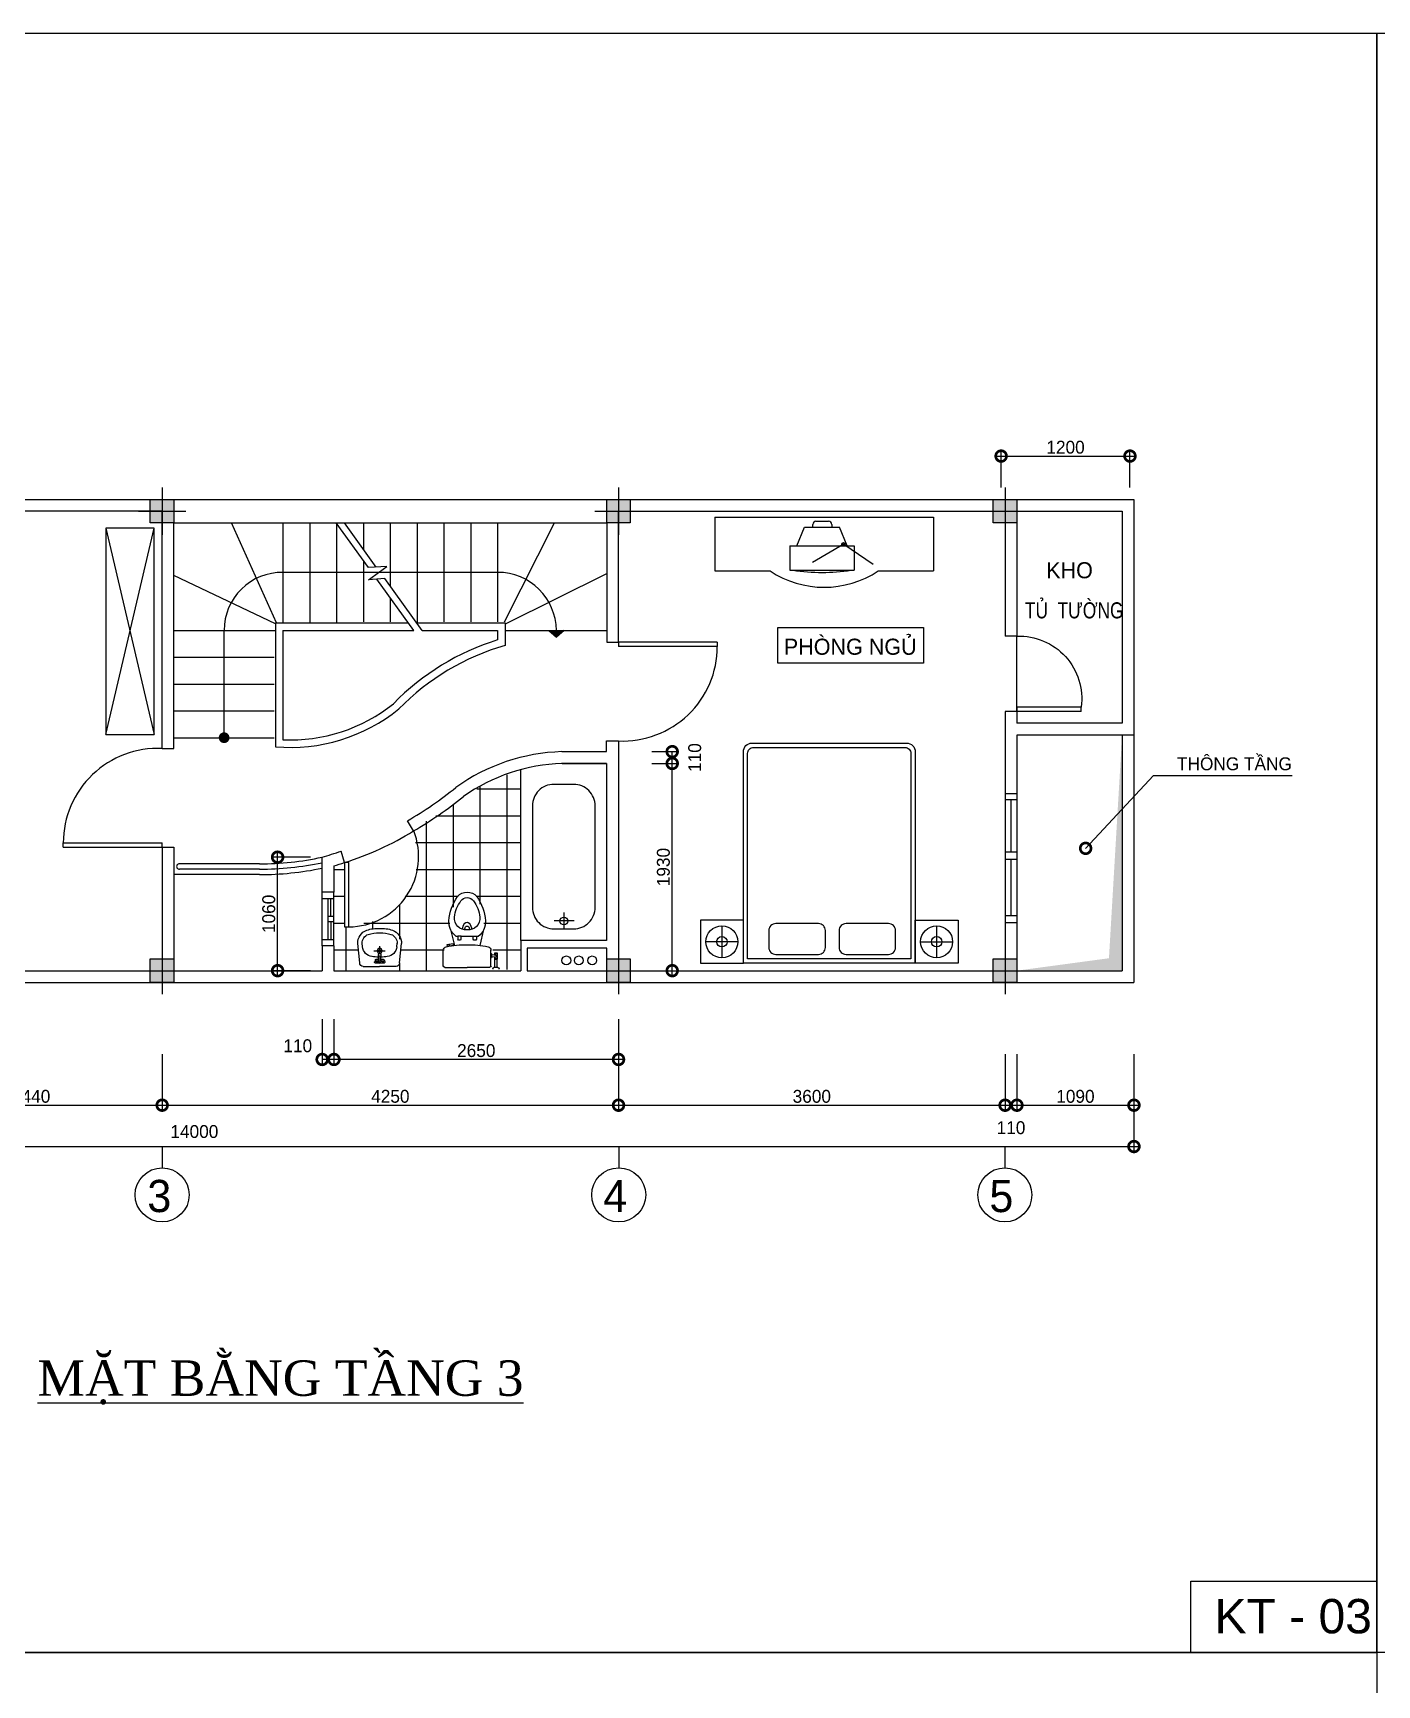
# Model space of a CAD drawing. Extents: x -13783 to 50918, y -8879 to 21290.
# Drawn here: x 16836 to 29351, y 5904 to 21290 of the extents above; entities that cross this region are included whole.
import ezdxf

# ---------------------------------------------------------------- set-up
doc = ezdxf.new("R2010")
doc.units = 0
doc.header["$LTSCALE"] = 600
doc.header["$MEASUREMENT"] = 0
doc.layers.get('0').update_dxf_attribs({"linetype": 'CONTINUOUS'})
doc.layers.get('Defpoints').update_dxf_attribs({"linetype": 'CONTINUOUS'})
for name, color, linetype in [('1', 1, 'CONTINUOUS'), ('3', 33, 'CONTINUOUS'), ('4', 4, 'CONTINUOUS'), ('9', 54, 'CONTINUOUS'), ('CAT', 7, 'CONTINUOUS'), ('COT', 2, 'CONTINUOUS'), ('D', 4, 'CONTINUOUS'), ('S', 53, 'CONTINUOUS')]:
    doc.layers.add(name, color=color, linetype=linetype)
doc.styles.add('GHICHU', font='VHARIAL.ttf', dxfattribs={"height": 420})
doc.styles.get("Standard").update_dxf_attribs({"font": 'VHARIAL.ttf'})
doc.styles.add('TT', font='VHAVAN.ttf')
doc.dimstyles.get("Standard").update_dxf_attribs({"dimtxt": 120, "dimasz": 200, "dimexe": 60, "dimexo": 110, "dimgap": 20, "dimtad": 1, "dimdec": 0, "dimzin": 0, "dimdsep": 46, "dimtxsty": 'TT', "dimblk1": 'DOTSMALL', "dimblk2": 'DOTSMALL', "dimsah": 1, "dimcen": 100, "dimdle": 60, "dimclrd": 251, "dimclre": 251, "dimclrt": 4, "dimadec": 0, "dimazin": 0, "dimtfac": 1, "dimtdec": 1, "dimtofl": 0, "dimtmove": 2, "dimatfit": 3, "dimldrblk": 'DOTSMALL', "dimfxl": 0, "dimtolj": 1, "dimtzin": 0, "dimarcsym": 0})

# ---------------------------------------------------------------- blocks, each defined once
blk = doc.blocks.new('_DOTSMALL')
at = {"color": 0, "linetype": 'ByBlock', "const_width": 0.5}
blk.add_lwpolyline([(-0.0625, 0, 1), (0.0625, 0, 1)], format="xyb", close=True, dxfattribs=at)
blk = doc.blocks.new('*D31')
at = {"color": 251, "linetype": 'ByBlock'}
for p, q in [((22288, -3305), (22288, -3841)), ((25888, -3305), (25888, -3841)), ((22228, -3781), (25948, -3781))]:
    blk.add_line(p, q, dxfattribs=at)
at = {"layer": 'Defpoints', "color": 0, "linetype": 'ByBlock'}
for p in [(22288, -3195), (25888, -3195), (25888, -3781)]:
    blk.add_point(p, dxfattribs=at)
at = {"color": 251, "linetype": 'ByBlock', "xscale": 200, "yscale": 200, "zscale": 200, "rotation": 180}
blk.add_blockref('_DOTSMALL', (22288, -3781), dxfattribs=at)
at = {"color": 251, "linetype": 'ByBlock', "xscale": 200, "yscale": 200, "zscale": 200}
blk.add_blockref('_DOTSMALL', (25888, -3781), dxfattribs=at)
at = {"color": 4, "linetype": 'ByBlock', "insert": (24088, -3699), "char_height": 120, "attachment_point": 5, "style": 'TT'}
blk.add_mtext('\\A1;3600', dxfattribs=at)
blk = doc.blocks.new('*D30')
at = {"color": 251, "linetype": 'ByBlock'}
for p, q in [((13088, 11780), (13088, 10859)), ((27088, 11780), (27088, 10859)), ((13028, 10919), (27148, 10919))]:
    blk.add_line(p, q, dxfattribs=at)
at = {"layer": 'Defpoints', "color": 0, "linetype": 'ByBlock'}
for p in [(13088, 11890), (27088, 11890), (27088, 10919)]:
    blk.add_point(p, dxfattribs=at)
at = {"color": 251, "linetype": 'ByBlock', "xscale": 200, "yscale": 200, "zscale": 200, "rotation": 180}
blk.add_blockref('_DOTSMALL', (13088, 10919), dxfattribs=at)
at = {"color": 251, "linetype": 'ByBlock', "xscale": 200, "yscale": 200, "zscale": 200}
blk.add_blockref('_DOTSMALL', (27088, 10919), dxfattribs=at)
at = {"color": 4, "linetype": 'ByBlock', "insert": (18338, 11058), "char_height": 120, "attachment_point": 5, "style": 'TT'}
blk.add_mtext('\\A1;14000', dxfattribs=at)
blk = doc.blocks.new('D92')
at = {"layer": 'D', "color": 4}
for p, q in [((0, 920), (0, 0)), ((0, 920), (40, 920)), ((40, 920), (40, 0)), ((0, 0), (40, 0))]:
    blk.add_line(p, q, dxfattribs=at)
at = {"layer": 'D', "color": 1}
blk.add_arc((40, 39), 881, 357.4539, 90, dxfattribs=at)
blk = doc.blocks.new('*D32')
at = {"color": 251, "linetype": 'ByBlock'}
for p, q in [((15598, 11780), (15598, 11244)), ((18038, 11780), (18038, 11244)), ((15538, 11304), (18098, 11304))]:
    blk.add_line(p, q, dxfattribs=at)
at = {"layer": 'Defpoints', "color": 0, "linetype": 'ByBlock'}
for p in [(15598, 11890), (18038, 11890), (18038, 11304)]:
    blk.add_point(p, dxfattribs=at)
at = {"color": 251, "linetype": 'ByBlock', "xscale": 200, "yscale": 200, "zscale": 200, "rotation": 180}
blk.add_blockref('_DOTSMALL', (15598, 11304), dxfattribs=at)
at = {"color": 251, "linetype": 'ByBlock', "xscale": 200, "yscale": 200, "zscale": 200}
blk.add_blockref('_DOTSMALL', (18038, 11304), dxfattribs=at)
at = {"color": 4, "linetype": 'ByBlock', "insert": (16818, 11386), "char_height": 120, "attachment_point": 5, "style": 'TT'}
blk.add_mtext('\\A1;2440', dxfattribs=at)
blk = doc.blocks.new('*D34')
at = {"color": 251, "linetype": 'ByBlock'}
for p, q in [((18038, 11780), (18038, 11244)), ((22288, 11780), (22288, 11244)), ((17978, 11304), (22348, 11304))]:
    blk.add_line(p, q, dxfattribs=at)
at = {"layer": 'Defpoints', "color": 0, "linetype": 'ByBlock'}
for p in [(18038, 11890), (22288, 11890), (22288, 11304)]:
    blk.add_point(p, dxfattribs=at)
at = {"color": 251, "linetype": 'ByBlock', "xscale": 200, "yscale": 200, "zscale": 200, "rotation": 180}
blk.add_blockref('_DOTSMALL', (18038, 11304), dxfattribs=at)
at = {"color": 251, "linetype": 'ByBlock', "xscale": 200, "yscale": 200, "zscale": 200}
blk.add_blockref('_DOTSMALL', (22288, 11304), dxfattribs=at)
at = {"color": 4, "linetype": 'ByBlock', "insert": (20163, 11386), "char_height": 120, "attachment_point": 5, "style": 'TT'}
blk.add_mtext('\\A1;4250', dxfattribs=at)
blk = doc.blocks.new('COT')
at = {"layer": '1'}
h = blk.add_hatch(color=256, dxfattribs=at)
h.paths.add_polyline_path([(0, 0), (110, 0), (110, 110), (0, 110)])
h.paths.add_polyline_path([(0, 0), (0, 110), (-110, 110), (-110, 0)])
h.paths.add_polyline_path([(0, 0), (-110, 0), (-110, -110), (0, -110)])
h.paths.add_polyline_path([(0, 0), (0, -110), (110, -110), (110, 0)])
for p, q in [((0, -220), (0, 220)), ((-220, 0), (220, 0))]:
    blk.add_line(p, q, dxfattribs=at)
blk.add_lwpolyline([(-110, -110), (110, -110), (110, 110), (-110, 110)], close=True, dxfattribs=at)
blk = doc.blocks.new('LAVABO1')
at = {"layer": '1', "color": 4}
for p, q in [((-124, 169), (40, 185)), ((13, 145), (44, 148)), ((-154, 139), (-154, 0)), ((-154, -139), (-154, 0)), ((-124, -169), (40, -185)), ((13, -145), (44, -148))]:
    blk.add_line(p, q, dxfattribs=at)
at = {"layer": '1', "color": 9}
for p, q in [((-99, 38), (-116, 43)), ((-105, 6), (-69, 6)), ((-101, 10), (-52, 13)), ((-94, 32), (-94, 11)), ((18, 0), (-44, 0)), ((-22, -48), (-22, 46)), ((-99, -37), (-116, -42)), ((-105, -6), (-69, -6)), ((-101, -11), (-52, -11)), ((-94, -11), (-94, -31))]:
    blk.add_line(p, q, dxfattribs=at)
for centre, radius in [((-112, 28), 5.92), ((-21, 0), 20.5), ((-21, 0), 9.23), ((-112, -26), 5.92)]:
    blk.add_circle(centre, radius, dxfattribs=at)
at = {"layer": '1', "color": 4}
for centre, radius, start, end in [((-124, 139), 29.9, 90, 180), ((22, 52), 93.5, 95.6718, 172.0553), ((45, 70), 115, 19.6018, 92.554), ((45, 70), 77.6, 19.6018, 92.554), ((393, 0), 468, 172.0553, 178.57), ((-149, 11), 280, 358.0465, 17.937), ((-149, 11), 318, 358.0465, 17.937), ((-149, -11), 318, 342.063, 1.9535), ((-124, -139), 29.9, 180, 270), ((393, 0), 468, 181.3773, 187.9447), ((22, -52), 93.5, 187.9447, 264.3282), ((45, -70), 115, 267.446, 340.3982), ((45, -70), 77.6, 267.446, 340.3982), ((-149, -11), 280, 342.063, 1.9535)]:
    blk.add_arc(centre, radius, start, end, dxfattribs=at)
at = {"layer": '1', "color": 9}
for centre, radius, start, end in [((92, 1), 220, 170.4498, 189.5502), ((-118, 36), 7.48, 73.8628, 170.4498), ((-110, 0), 13.8, 27.3515, 334.5788), ((-105, 0), 6.16, 96.5252, 263.4748), ((-100, 32), 5.99, 0, 73.8628), ((-70, 0), 6.16, 276.5252, 83.4748), ((-57, 1), 12.8, 289.7044, 70.2956), ((-118, -35), 7.48, 189.5502, 286.1372), ((-100, -31), 5.99, 286.1372, 0)]:
    blk.add_arc(centre, radius, start, end, dxfattribs=at)
blk = doc.blocks.new('S500')
at = {"layer": '3'}
for p, q in [((0, 500), (0, 0)), ((110, 500), (110, 0)), ((55, 275), (110, 275)), ((55, 225), (110, 225))]:
    blk.add_line(p, q, dxfattribs=at)
at = {"layer": '3', "linetype": 'Continuous'}
for p, q in [((0, 440), (110, 440)), ((55, 440), (55, 60)), ((0, 60), (110, 60))]:
    blk.add_line(p, q, dxfattribs=at)
at = {"layer": '3', "color": 8, "linetype": 'Continuous'}
for p, q in [((82.5, 275), (82.5, 440)), ((82.5, 225), (82.5, 60))]:
    blk.add_line(p, q, dxfattribs=at)
blk = doc.blocks.new('XIBET1')
at = {"layer": '1', "color": 4}
for p, q in [((-214, 334), (-214, 190)), ((-199, 349), (8, 349)), ((216, 349), (8, 349)), ((230, 334), (230, 190)), ((-146, -4), (-109, 144)), ((162, -4), (125, 144))]:
    blk.add_line(p, q, dxfattribs=at)
at = {"layer": '1', "color": 8}
for p, q in [((247, 362), (247, 364)), ((295, 351), (258, 351)), ((267, 351), (267, 271)), ((287, 351), (287, 271)), ((306, 364), (306, 362)), ((-175, 151), (-174, 154)), ((238, 255), (238, 227)), ((273, 253), (238, 252)), ((273, 234), (238, 233)), ((264, 271), (290, 271)), ((264, 253), (264, 271)), ((264, 267), (290, 267)), ((264, 218), (264, 234)), ((290, 222), (264, 222)), ((290, 218), (264, 218)), ((290, 271), (290, 218)), ((-181, 139), (-179, 151)), ((-121, 130), (-181, 139)), ((-179, 151), (-120, 143)), ((-161, 149), (-160, 151)), ((-158, 136), (-156, 148)), ((-120, 143), (-121, 131)), ((-120, 143), (-121, 130)), ((-78, 60), (-96, 60)), ((-78, 58), (-78, 87)), ((-49, 58), (-78, 58)), ((-49, 87), (-49, 58)), ((65, 60), (-49, 60)), ((65, 87), (65, 58)), ((65, 58), (95, 58)), ((95, 58), (95, 87)), ((112, 60), (95, 60))]:
    blk.add_line(p, q, dxfattribs=at)
at = {"layer": '1'}
for p, q in [((230, 261), (232, 261)), ((232, 221), (230, 221))]:
    blk.add_line(p, q, dxfattribs=at)
at = {"layer": '1', "color": 4}
for centre, radius, start, end in [((-199, 334), 14.6, 90, 180), ((216, 334), 14.6, 0, 90), ((-178, 191), 35.8, 181.8798, 255.4377), ((-8, 996), 858, 257.9368, 271.0702), ((24, 996), 858, 268.9298, 282.0632), ((195, 191), 35.8, 284.5623, 358.1202), ((17, -79), 179, 128.8829, 182.1511), ((0, -111), 111, 85.7999, 184.6028), ((0, -79), 179, 357.8489, 51.1171), ((302, -48), 466, 184.6374, 214.4478), ((211, -78), 324, 187.4042, 216.4205), ((16, -111), 111, 355.3972, 94.2001), ((-194, -78), 324, 323.5795, 352.5958), ((-286, -48), 466, 325.5522, 355.3626), ((8, -233), 68.9, 212.4421, 327.5579), ((-1, -249), 102, 217.3914, 275.0553), ((17, -249), 102, 264.9447, 322.6086)]:
    blk.add_arc(centre, radius, start, end, dxfattribs=at)
at = {"layer": '1', "color": 8}
for centre, radius, start, end in [((258, 362), 10.8, 180, 270), ((295, 362), 10.8, 270, 0), ((232, 255), 6.07, 0, 90), ((232, 227), 6.07, 270, 0), ((273, 244), 13.5, 226.8143, 133.1857), ((273, 244), 9.45, 270, 90), ((-167, 151), 16.7, 227.4685, 296.0137), ((-64, 81), 15.8, 21.291, 158.709), ((80, 81), 15.8, 21.291, 158.709), ((57, -5), 90.4, 180.1343, 219.8111), ((8, -15), 21, 135.8467, 44.1533), ((6, -48), 23.6, 219.8111, 274.9288), ((10, -48), 23.6, 265.0712, 320.1889), ((-41, -5), 90.4, 320.1889, 359.8657)]:
    blk.add_arc(centre, radius, start, end, dxfattribs=at)
blk = doc.blocks.new('GUONG2')
at = {"color": 44}
for p, q in [((975, 1877), (975, 2174)), ((826, 2026), (1124, 2026)), ((975, 174), (975, -123)), ((826, 26), (1124, 26))]:
    blk.add_line(p, q, dxfattribs=at)
for points in [[(1175, 1826), (775, 1826), (775, 2226), (1175, 2226)], [(1175, 226), (775, 226), (775, -174), (1175, -174)]]:
    blk.add_lwpolyline(points, close=True, dxfattribs=at)
for points in [[(-795, 1826), (1175, 1826), (1175, 226), (-795, 226, -0.414214), (-875, 306), (-875, 1746, -0.414214)], [(-780, 1786), (1135, 1786), (1135, 266), (-780, 266, -0.414214), (-835, 321), (-835, 1731, -0.414214)], [(806, 1578), (806, 1182, 0.414214), (871, 1117), (1028, 1117, 0.414214), (1093, 1182), (1093, 1578, 0.414214), (1028, 1643), (871, 1643, 0.414214)], [(806, 925), (806, 528, 0.414214), (871, 463), (1028, 463, 0.414214), (1093, 528), (1093, 925, 0.414214), (1028, 990), (871, 990, 0.414214)]]:
    blk.add_lwpolyline(points, format="xyb", close=True, dxfattribs=at)
for centre, radius in [((975, 2026), 149), ((975, 2026), 48.7), ((975, 26), 149), ((975, 26), 48.7)]:
    blk.add_circle(centre, radius, dxfattribs=at)
blk = doc.blocks.new('TV')
at = {"layer": '1', "color": 44}
for p, q in [((-697, 266), (1337, 266)), ((-697, 266), (-697, -234)), ((65, 0), (137, 173)), ((137, 173), (463, 173)), ((214, 173), (214, 198)), ((244, 228), (361, 228)), ((391, 198), (391, 173)), ((535, 0), (463, 173)), ((1337, 266), (1337, -234)), ((0, 0), (600, 0)), ((0, 0), (0, -228)), ((504, 15), (210, -155)), ((504, 15), (776, -172)), ((600, 0), (600, -228)), ((-697, -234), (-184, -234)), ((0, -228), (600, -228)), ((824, -234), (1337, -234))]:
    blk.add_line(p, q, dxfattribs=at)
blk.add_circle((500, 14), 15.5, dxfattribs=at)
for centre, radius, start, end in [((244, 198), 30, 90, 180), ((361, 198), 30, 0, 90), ((320, 521), 908, 236.2754, 303.7246), ((304, 1505), 1754, 261.0106, 278.7577)]:
    blk.add_arc(centre, radius, start, end, dxfattribs=at)
blk = doc.blocks.new('SD12')
at = {"layer": 'S'}
for p, q in [((0, 0), (1200, 0)), ((1140, -110), (1140, 0)), ((0, -110), (1200, -110)), ((60, -110), (60, 0)), ((60, -55), (421, -55)), ((60, -55), (546, -55)), ((546, -110), (546, 0)), ((615, -110), (615, 0)), ((615, -55), (1140, -55))]:
    blk.add_line(p, q, dxfattribs=at)
blk = doc.blocks.new('*D38')
at = {"color": 251, "linetype": 'ByBlock'}
for p, q in [((25998, -3305), (25998, -3841)), ((27088, -3305), (27088, -3841)), ((25938, -3781), (27148, -3781))]:
    blk.add_line(p, q, dxfattribs=at)
at = {"layer": 'Defpoints', "color": 0, "linetype": 'ByBlock'}
for p in [(25998, -3195), (27088, -3195), (27088, -3781)]:
    blk.add_point(p, dxfattribs=at)
at = {"color": 251, "linetype": 'ByBlock', "xscale": 200, "yscale": 200, "zscale": 200, "rotation": 180}
blk.add_blockref('_DOTSMALL', (25998, -3781), dxfattribs=at)
at = {"color": 251, "linetype": 'ByBlock', "xscale": 200, "yscale": 200, "zscale": 200}
blk.add_blockref('_DOTSMALL', (27088, -3781), dxfattribs=at)
at = {"color": 4, "linetype": 'ByBlock', "insert": (26543, -3699), "char_height": 120, "attachment_point": 5, "style": 'TT'}
blk.add_mtext('\\A1;1090', dxfattribs=at)
blk = doc.blocks.new('*D37')
at = {"color": 251, "linetype": 'ByBlock'}
for p, q in [((25888, -3305), (25888, -3841)), ((25998, -3305), (25998, -3841)), ((25828, -3781), (25998, -3781))]:
    blk.add_line(p, q, dxfattribs=at)
at = {"layer": 'Defpoints', "color": 0, "linetype": 'ByBlock'}
for p in [(25888, -3195), (25998, -3195), (25998, -3781)]:
    blk.add_point(p, dxfattribs=at)
at = {"color": 251, "linetype": 'ByBlock', "xscale": 200, "yscale": 200, "zscale": 200, "rotation": 180}
blk.add_blockref('_DOTSMALL', (25888, -3781), dxfattribs=at)
at = {"color": 251, "linetype": 'ByBlock', "xscale": 200, "yscale": 200, "zscale": 200}
blk.add_blockref('_DOTSMALL', (25998, -3781), dxfattribs=at)
at = {"color": 4, "linetype": 'ByBlock', "insert": (25943, -3991), "char_height": 120, "attachment_point": 5, "style": 'TT'}
blk.add_mtext('\\A1;110', dxfattribs=at)
blk = doc.blocks.new('D70')
at = {"layer": 'D', "color": 4}
for p, q in [((0, 600), (0, 0)), ((0, 600), (40, 600)), ((40, 600), (40, 0)), ((40, 0), (0, 0)), ((0, 0), (40, 0))]:
    blk.add_line(p, q, dxfattribs=at)
at = {"layer": 'D', "color": 1}
blk.add_lwpolyline([(40, 0), (700, 0)], dxfattribs=at)
blk.add_arc((118, 22), 583, 357.8054, 97.6472, dxfattribs=at)
blk = doc.blocks.new('*D69')
at = {"color": 251, "linetype": 'ByBlock'}
for p, q in [((22598, 14487), (22848, 14487)), ((22788, 12497), (22788, 14547)), ((22598, 12557), (22848, 12557))]:
    blk.add_line(p, q, dxfattribs=at)
at = {"layer": 'Defpoints', "color": 0, "linetype": 'ByBlock'}
for p in [(22488, 14487), (22788, 14487), (22488, 12557)]:
    blk.add_point(p, dxfattribs=at)
at = {"color": 251, "linetype": 'ByBlock', "xscale": 200, "yscale": 200, "zscale": 200}
for p, rotation in [((22788, 14487), 90), ((22788, 12557), 270)]:
    blk.add_blockref('_DOTSMALL', p, dxfattribs=dict(at, rotation=rotation))
at = {"color": 4, "linetype": 'ByBlock', "insert": (22706, 13522), "char_height": 120, "attachment_point": 5, "rotation": 90, "style": 'TT'}
blk.add_mtext('\\A1;1930', dxfattribs=at)
blk = doc.blocks.new('*D70')
at = {"color": 251, "linetype": 'ByBlock'}
for p, q in [((22598, 14597), (22848, 14597)), ((22788, 14427), (22788, 14597))]:
    blk.add_line(p, q, dxfattribs=at)
at = {"layer": 'Defpoints', "color": 0, "linetype": 'ByBlock'}
for p in [(22488, 14597), (22488, 14487), (22788, 14597)]:
    blk.add_point(p, dxfattribs=at)
at = {"color": 251, "linetype": 'ByBlock', "xscale": 200, "yscale": 200, "zscale": 200}
for p, rotation in [((22788, 14597), 90), ((22788, 14487), 270)]:
    blk.add_blockref('_DOTSMALL', p, dxfattribs=dict(at, rotation=rotation))
at = {"color": 4, "linetype": 'ByBlock', "insert": (22998, 14542), "char_height": 120, "attachment_point": 5, "rotation": 90, "style": 'TT'}
blk.add_mtext('\\A1;110', dxfattribs=at)
blk = doc.blocks.new('*D93')
at = {"color": 251, "linetype": 'ByBlock'}
for p, q in [((19528, 12106), (19528, 11670)), ((19698, 11730), (19528, 11730))]:
    blk.add_line(p, q, dxfattribs=at)
at = {"layer": 'Defpoints', "color": 0, "linetype": 'ByBlock'}
for p in [(19528, 12216), (19638, 12216), (19528, 11730)]:
    blk.add_point(p, dxfattribs=at)
at = {"color": 251, "linetype": 'ByBlock', "xscale": 200, "yscale": 200, "zscale": 200, "rotation": 180}
blk.add_blockref('_DOTSMALL', (19528, 11730), dxfattribs=at)
at = {"color": 251, "linetype": 'ByBlock', "xscale": 200, "yscale": 200, "zscale": 200}
blk.add_blockref('_DOTSMALL', (19638, 11730), dxfattribs=at)
at = {"color": 4, "linetype": 'ByBlock', "insert": (19301, 11857), "char_height": 120, "attachment_point": 5, "style": 'TT'}
blk.add_mtext('\\A1;110', dxfattribs=at)
blk = doc.blocks.new('*D92')
at = {"color": 251, "linetype": 'ByBlock'}
for p, q in [((19638, 12106), (19638, 11670)), ((22288, 12106), (22288, 11670)), ((22348, 11730), (19578, 11730))]:
    blk.add_line(p, q, dxfattribs=at)
at = {"layer": 'Defpoints', "color": 0, "linetype": 'ByBlock'}
for p in [(19638, 12216), (22288, 12216), (19638, 11730)]:
    blk.add_point(p, dxfattribs=at)
at = {"color": 251, "linetype": 'ByBlock', "xscale": 200, "yscale": 200, "zscale": 200, "rotation": 180}
blk.add_blockref('_DOTSMALL', (19638, 11730), dxfattribs=at)
at = {"color": 251, "linetype": 'ByBlock', "xscale": 200, "yscale": 200, "zscale": 200}
blk.add_blockref('_DOTSMALL', (22288, 11730), dxfattribs=at)
at = {"color": 4, "linetype": 'ByBlock', "insert": (20963, 11812), "char_height": 120, "attachment_point": 5, "style": 'TT'}
blk.add_mtext('\\A1;2650', dxfattribs=at)
blk = doc.blocks.new('*D96')
at = {"color": 251, "linetype": 'ByBlock'}
for p, q in [((4321, 17057), (4321, 17410)), ((5521, 17057), (5521, 17410)), ((4261, 17350), (5581, 17350))]:
    blk.add_line(p, q, dxfattribs=at)
at = {"layer": 'Defpoints', "color": 0, "linetype": 'ByBlock'}
for p in [(5521, 17350), (4321, 16947), (5521, 16947)]:
    blk.add_point(p, dxfattribs=at)
at = {"color": 251, "linetype": 'ByBlock', "xscale": 200, "yscale": 200, "zscale": 200, "rotation": 180}
blk.add_blockref('_DOTSMALL', (4321, 17350), dxfattribs=at)
at = {"color": 251, "linetype": 'ByBlock', "xscale": 200, "yscale": 200, "zscale": 200}
blk.add_blockref('_DOTSMALL', (5521, 17350), dxfattribs=at)
at = {"color": 4, "linetype": 'ByBlock', "insert": (4921, 17432), "char_height": 120, "attachment_point": 5, "style": 'TT'}
blk.add_mtext('\\A1;1200', dxfattribs=at)
blk = doc.blocks.new('*D100')
at = {"color": 251, "linetype": 'ByBlock'}
for p, q in [((19418, 13614), (19053, 13614)), ((19113, 12497), (19113, 13674)), ((19418, 12557), (19053, 12557))]:
    blk.add_line(p, q, dxfattribs=at)
at = {"layer": 'Defpoints', "color": 0, "linetype": 'ByBlock'}
for p in [(19113, 13614), (19528, 13614), (19528, 12557)]:
    blk.add_point(p, dxfattribs=at)
at = {"color": 251, "linetype": 'ByBlock', "xscale": 200, "yscale": 200, "zscale": 200}
for p, rotation in [((19113, 13614), 90), ((19113, 12557), 270)]:
    blk.add_blockref('_DOTSMALL', p, dxfattribs=dict(at, rotation=rotation))
at = {"color": 4, "linetype": 'ByBlock', "insert": (19031, 13086), "char_height": 120, "attachment_point": 5, "rotation": 90, "style": 'TT'}
blk.add_mtext('\\A1;1060', dxfattribs=at)

msp = doc.modelspace()

# ---------------------------------------------------------------- hatches: boundary and pattern name
at = {"layer": '9'}
h = msp.add_hatch(dxfattribs=at)
h.set_pattern_fill('NET', color=8, scale=2000, style=0)
h.paths.add_polyline_path([(21376.7, 14429.8), (21033.5, 14295.3), (20677.7, 14052.5), (20369.5, 13873.6), (20426.5, 13618.9), (20382.3, 13382.3), (20253.1, 13175.3), (20048.4, 13025.8), (19736.3, 12964.7), (19736.3, 13564.7), (19637.7, 13532.1), (19637.7, 12557), (19868.8, 12557), (19862.6, 12841.8), (19943.8, 12934.4), (20063.5, 12951.1), (20221.6, 12912.4), (20267.2, 12815.1), (20243.5, 12557), (20656.9, 12557), (20663.7, 12767.5), (20748.7, 12806.1), (20710.5, 13046), (20788.1, 13247.9), (20878.1, 13287.6), (20968.2, 13247.9), (21038.2, 13088.2), (21032, 12940.5), (21011.4, 12790.7), (21092.5, 12767.5), (21160.1, 12718.2), (21175.8, 12572.8), (21376.7, 12557)])

# ---------------------------------------------------------------- linework, layer by layer
for p, q in [((18037.7, 14626.8), (18037.7, 16837)), ((18147.7, 14626.8), (18147.7, 16727)), ((22176.7, 14597), (22176.7, 14697.3)), ((22176.7, 14487), (21757, 14487)), ((20378.2, 13858.6), (20323, 13953.8)), ((19527.7, 13288.5), (19527.7, 13613.8)), ((19736.3, 13564.7), (19703.9, 13669.8)), ((22176.7, 12837), (21376.7, 12836.9)), ((22178.1, 12767), (21436.7, 12767))]:
    msp.add_line(p, q)
at = {"color": 3}
for points in [[(7783.9, 6205.6), (7783.9, 21290.4), (29351, 21290.4), (29351, 6205.6), (7783.9, 6205.6)], [(29351, 6205.6), (29351, 21290.4), (50918.1, 21290.4), (50918.1, 6205.6), (29351, 6205.6)], [(29351, 6205.6), (27617.2, 6205.6), (27617.2, 6870), (29351, 6870)], [(7783.9, -8879.2), (7783.9, 6205.6), (29351, 6205.6), (29351, -8879.2), (7783.9, -8879.2)]]:
    msp.add_lwpolyline(points, close=True, dxfattribs=at)
for centre, radius, start, end in [((21814.4, 12807.5), 1790.3, 91.74113, 125.5585), ((21814.4, 12807.5), 1680.3, 91.74113, 125.32177), ((18537.1, 17031.4), 3558.2, 300.12667, 308.94691), ((18537.1, 17031.4), 3668.2, 300.12667, 308.94691), ((18537.1, 17031.4), 3558.2, 286.16476, 289.14282), ((18537.1, 17031.4), 3668.2, 287.45996, 289.08142)]:
    msp.add_arc(centre, radius, start, end)
at = {"layer": '3', "color": 54}
for p, q in [((19092.4, 15797), (20330.4, 15797)), ((19092.4, 15797), (19092.4, 14642.9)), ((19162.4, 15727), (20380.9, 15727)), ((19162.4, 15727), (19162.4, 14708.3)), ((20407.4, 15797), (21232.4, 15797)), ((20457.9, 15727), (21162.4, 15727)), ((21162.4, 15727), (21162.4, 15637.6)), ((21232.4, 15797), (21232.4, 15585.3))]:
    msp.add_line(p, q, dxfattribs=at)
at = {"layer": '9', "color": 44}
for p, q in [((17512.7, 14757.9), (17962.7, 16679.3)), ((17512.7, 16679.3), (17962.7, 14757.9))]:
    msp.add_line(p, q, dxfattribs=at)
at = {"layer": '9', "color": 54, "linetype": 'Continuous'}
for p, q in [((19103.5, 15797), (18682.9, 16727)), ((19162.4, 16727), (19162.4, 15797)), ((19412.4, 16727), (19412.4, 15797)), ((19958, 16313.1), (19659.4, 16727)), ((19662.4, 16727), (19662.4, 15797)), ((20032.4, 16316.7), (19736.4, 16727)), ((19912.4, 16727), (19912.4, 16483.1)), ((20162.4, 16727), (20162.4, 16136.6)), ((20412.4, 16727), (20412.4, 15797)), ((20662.4, 16727), (20662.4, 15807)), ((20912.4, 16727), (20912.4, 15807)), ((21162.4, 16727), (21162.4, 15807)), ((21227.6, 15807), (21690.3, 16727)), ((19912.4, 16376.3), (19912.4, 15807)), ((20130.3, 16321.5), (19958, 16313.1)), ((19960.1, 16198.9), (20130.3, 16321.5)), ((19092.4, 15786.6), (18147.6, 16237.1)), ((20110.1, 16209), (19960.1, 16198.9)), ((20380.9, 15727), (20036.6, 16204)), ((20457.9, 15727), (20110.1, 16209)), ((21242.4, 15791.8), (22177.6, 16255.2)), ((20162.4, 16029.8), (20162.4, 15807)), ((18147.6, 15727), (19092.4, 15727)), ((21242.4, 15727), (22177.6, 15727)), ((18147.6, 15477), (19082.4, 15477)), ((18147.6, 15227), (19082.4, 15227)), ((18147.6, 14977), (19082.4, 14977)), ((18147.6, 14727), (19082.4, 14727))]:
    msp.add_line(p, q, dxfattribs=at)
at = {"layer": '9'}
for p, q in [((21162.4, 16267), (19147.7, 16267)), ((18615, 14727), (18615, 15727)), ((21637.9, 15727), (21710, 15664)), ((21782.1, 15727), (21710, 15664)), ((21710, 15664), (21710, 15727)), ((18945.1, 13552.1), (18198.5, 13552.1)), ((18945.1, 13452.1), (18146.7, 13452.1)), ((18945.1, 13502.1), (18198.5, 13502.1)), ((18945.1, 13452.1), (18198.5, 13452.1))]:
    msp.add_line(p, q, dxfattribs=at)
at = {"layer": '9', "color": 54}
for p, q in [((26977.6, 14752), (26977.6, 12557)), ((27087.6, 14752), (27087.6, 12447)), ((25997.6, 12557), (26977.6, 12557)), ((25997.6, 12447), (27087.6, 12447))]:
    msp.add_line(p, q, dxfattribs=at)
at = {"layer": '9', "color": 4}
msp.add_line((21376.7, 12836.9), (21376.7, 14429.8), dxfattribs=at)
at = {"layer": '9', "color": 8}
for p, q in [((21779, 13099.1), (21779, 12946)), ((21874.5, 13020), (21687.4, 13020))]:
    msp.add_line(p, q, dxfattribs=at)
at = {"layer": '9', "color": 2}
for p, q in [((18037.8, 10918.7), (18037.8, 10720.4)), ((22289.7, 10918.7), (22289.7, 10720.4)), ((25885.5, 10918.7), (25885.5, 10720.4))]:
    msp.add_line(p, q, dxfattribs=at)
at = {"layer": '9', "color": 44}
msp.add_lwpolyline([(17512.7, 14757.9), (17962.7, 14757.9), (17962.7, 16679.3), (17512.7, 16679.3)], close=True, dxfattribs=at)
at = {"layer": '9'}
msp.add_lwpolyline([(23770.9, 15752.6), (25129.4, 15752.6), (25129.4, 15420.9), (23770.9, 15420.9)], close=True, dxfattribs=at)
at = {"layer": '9', "const_width": 50}
msp.add_lwpolyline([(18590, 14727, -1), (18640, 14727, -1)], format="xyb", close=True, dxfattribs=at)
at = {"layer": '9'}
msp.add_lwpolyline([(21686.1, 12946), (21870.1, 12946, 0.4142136), (22070.1, 13146), (22070.1, 14092.4, 0.4142136), (21870.1, 14292.4), (21686.1, 14292.4, 0.4142136), (21486.1, 14092.4), (21486.1, 13146, 0.4142136)], format="xyb", close=True, dxfattribs=at)
at = {"layer": '9', "color": 4}
msp.add_lwpolyline([(19736.3, 12964.7), (19776.3, 12964.7), (19776.3, 13564.7), (19736.3, 13564.7)], close=True, dxfattribs=at)
at = {"layer": '9', "color": 8}
msp.add_circle((21779, 13020), 36.1, dxfattribs=at)
at = {"layer": '9'}
for centre in [(21802.1, 12652.7), (21917.5, 12652.7), (22043.2, 12652.7)]:
    msp.add_circle(centre, 41, dxfattribs=at)
at = {"layer": '9', "color": 2}
for centre in [(18037.8, 10468.8), (22289.7, 10468.8), (25885.5, 10468.8)]:
    msp.add_circle(centre, 251.7, dxfattribs=at)
at = {"layer": '9'}
for centre, radius, start, end in [((19155, 15727), 540, 89.22138, 180), ((21162.4, 15719.3), 547.7, 0.80269, 90), ((21843.5, 13433.7), 2306.7, 107.17498, 135.72879), ((21843.5, 13433.7), 2236.7, 105.85694, 135.72879), ((19233.9, 16233), 1596.4, 264.91307, 309.15645), ((19233.5, 16236.4), 1529.8, 267.33403, 308.78586), ((18919.2, 16196.9), 2756.1, 287.24491, 301.96317), ((18197.6, 13527.1), 25, 87.85062, 272.14092), ((18945.1, 16315.7), 2763.7, 269.99154, 282.16866), ((18945.1, 16315.7), 2813.7, 269.99154, 281.9492), ((18945.1, 16315.7), 2863.7, 269.99154, 281.73757)]:
    msp.add_arc(centre, radius, start, end, dxfattribs=at)
at = {"layer": '9', "color": 1}
msp.add_arc((19772.3, 13618.9), 654.2, 270.34674, 21.62256, dxfattribs=at)
at = {"layer": '9'}
msp.add_solid([(21637.9, 15727), (21710, 15664), (21782.1, 15727)], dxfattribs=at)
at = {"layer": '9', "color": 8}
msp.add_solid([(25997.6, 12557), (26855.2, 12672.8), (26977.6, 12557), (26977.6, 14752)], dxfattribs=at)
at = {"layer": 'CAT'}
for p, q in [((13087.6, 16947), (25997.6, 16947)), ((25997.6, 16947), (27087.6, 16947)), ((27087.6, 16947), (27087.6, 14752)), ((18037.7, 16837), (13307.6, 16837)), ((22287.6, 16837), (25997.6, 16837)), ((22287.6, 15617), (22287.6, 16837)), ((25887.6, 16837), (25887.6, 15672)), ((25997.6, 16837), (25997.6, 15672)), ((25997.6, 16837), (26977.6, 16837)), ((26977.6, 16837), (26977.6, 14862)), ((18147.6, 16727), (22177.6, 16727)), ((22177.6, 16727), (22177.6, 15617)), ((22177.6, 15617), (22287.6, 15617)), ((25997.6, 15672), (25887.6, 15672)), ((25887.6, 14972), (25887.6, 14207)), ((25997.6, 14972), (25887.6, 14972)), ((25997.6, 14972), (25997.6, 14862)), ((26977.6, 14862), (25997.6, 14862)), ((18037.7, 14626.8), (18146.8, 14626.8)), ((22176.7, 14697.3), (22286.7, 14697.3)), ((22286.7, 14697.3), (22286.7, 12557)), ((27087.6, 14752), (25997.6, 14752)), ((25997.6, 14752), (25997.6, 14207)), ((21760, 14597), (22176.7, 14597)), ((21761.6, 14487), (22176.7, 14487)), ((22176.7, 14487), (22176.7, 12837)), ((25887.6, 14207), (25997.6, 14207)), ((18036.8, 13706.8), (18036.7, 12557)), ((18036.8, 13706.8), (18146.8, 13706.8)), ((18146.8, 13706.8), (18146.7, 12557)), ((19637.7, 13532.1), (19637.7, 13288.5)), ((19637.7, 13288.5), (19527.7, 13288.5)), ((25887.6, 13007), (25887.6, 12557)), ((25887.6, 13007), (25997.6, 13007)), ((25997.6, 13007), (25997.6, 12447)), ((19527.7, 12788.5), (19527.7, 12557)), ((19637.7, 12788.5), (19527.7, 12788.5)), ((19637.7, 12788.5), (19637.7, 12557)), ((21376.7, 12836.9), (21376.7, 12557)), ((21376.7, 12807.7), (21376.7, 12557)), ((21436.7, 12767), (21436.7, 12557)), ((21436.7, 12747.7), (21436.7, 12557)), ((22178.1, 12557), (22178.1, 12767)), ((13307.6, 12557), (19527.7, 12557)), ((19637.7, 12557), (21376.7, 12557)), ((21436.7, 12557), (25887.6, 12557)), ((13087.6, 12447), (25997.6, 12447))]:
    msp.add_line(p, q, dxfattribs=at)
for centre, radius, start, end in [((22178.2, 14696.8), 0.5, 90, 180), ((22287.2, 14696.8), 0.5, 0, 90), ((21436.7, 12747.7), 0.00000438, 0.00045, 180.00043), ((21436.7, 12747.7), 0.00000438, 0.00045, 180.00043), ((21436.7, 12747.7), 0.00000438, 0.00045, 180.00043)]:
    msp.add_arc(centre, radius, start, end, dxfattribs=at)

# ---------------------------------------------------------------- block references
at = {"layer": '1', "xscale": -1, "rotation": 180}
for p in [(22287.6, 16837), (25887.6, 16837), (22287.6, 12557), (25887.6, 12557)]:
    msp.add_blockref('COT', p, dxfattribs=at)
at = {"layer": '3', "xscale": -1, "rotation": 180}
msp.add_blockref('S500', (19527.7, 13288.5), dxfattribs=at)
at = {"layer": '9'}
msp.add_blockref('TV', (23882.9, 16515.2), dxfattribs=at)
for name, p, rotation in [('D92', (22288.1, 15617), 270), ('D92', (18036.8, 13706.8), 90), ('GUONG2', (23224.6, 13801.3), 270)]:
    msp.add_blockref(name, p, dxfattribs=dict(at, rotation=rotation))
at = {"layer": '9', "xscale": -1}
for name, p, rotation in [('D70', (25997.6, 14972), 270), ('SD12', (25887.6, 14207), 90), ('XIBET1', (20870, 12936.5), 180)]:
    msp.add_blockref(name, p, dxfattribs=dict(at, rotation=rotation))
at = {"layer": '9', "xscale": -1.1, "yscale": 1.1, "zscale": 1.1, "rotation": 270}
msp.add_blockref('LAVABO1', (20063.3, 12765.4), dxfattribs=at)
at = {"layer": 'COT', "xscale": -1, "rotation": 180}
for p in [(18037.6, 16837), (18037.6, 12557)]:
    msp.add_blockref('COT', p, dxfattribs=at)

# ---------------------------------------------------------------- texts
at = {"color": 4, "style": 'GHICHU'}
msp.add_text('kt - 03', height=320, dxfattribs=at).set_placement((27838.6, 6384.7))
at = {"layer": '1', "color": 2, "insert": (16876.3, 8927.2), "char_height": 330, "attachment_point": 1}
msp.add_mtext('\\f.VnTimeH|b0|i0|c0|p34;\\LmÆt b»ng tÇng 3', dxfattribs=at)
at = {"layer": '9', "color": 4, "style": 'TT'}
for s, p in [('kho', (26270.7, 16211.8)), ('phßng ngñ', (23827.2, 15499.4))]:
    msp.add_text(s, height=150, dxfattribs=at).set_placement(p)
at = {"layer": '9', "color": 4, "style": 'TT', "width": 0.8}
msp.add_text('tñ  t\xadêng ', height=150, dxfattribs=at).set_placement((26073.5, 15838.1))
at = {"layer": '9', "color": 2, "style": 'TT'}
for s, p in [('3', (17899.8, 10308.3)), ('4', (22145.3, 10308.3)), ('5', (25741.6, 10308.3))]:
    msp.add_text(s, height=300, dxfattribs=at).set_placement(p)
at = {"layer": '9', "color": 4, "insert": (27489.1, 14483), "char_height": 120, "attachment_point": 4, "style": 'TT'}
msp.add_mtext('\\A1;th«ng tÇng', dxfattribs=at)

# ---------------------------------------------------------------- dimensions: what is measured, and where the dimension line sits
at = {"layer": '4'}
dim = msp.add_linear_dim(base=(27087.6, 10918.7), p1=(13087.6, 11889.7), p2=(27087.6, 11889.7), dimstyle='Standard', dxfattribs=at)
dim.commit()
dim.dimension.update_dxf_attribs({"geometry": '*D30', "text_midpoint": (18338.1, 11058.1), "dimtype": 160})
for base, p1, p2, picture, middle in [((18037.6, 11303.6), (15597.6, 11889.7), (18037.6, 11889.7), '*D32', (16817.6, 11385.6)), ((22287.6, 11303.6), (18037.6, 11889.7), (22287.6, 11889.7), '*D34', (20162.6, 11385.6))]:
    dim = msp.add_linear_dim(base=base, p1=p1, p2=p2, dimstyle='Standard', dxfattribs=at)
    dim.commit()
    dim.dimension.update_dxf_attribs({"geometry": picture, "text_midpoint": middle})
dim = msp.add_linear_dim(base=(25887.6, 11303.6), p1=(22287.6, 11889.7), p2=(25887.6, 11889.7), dimstyle='Standard', dxfattribs=at)
dim.commit()
dim.dimension.update_dxf_attribs({"geometry": '*D31', "text_midpoint": (24087.6, 11385.6), "insert": (0, 15084.8)})
at = {"layer": '9'}
for base, p1, p2, picture, middle, set_off in [((27050.5, 17350.3), (25850.5, 16947), (27050.5, 16947), '*D96', (26450.5, 17432.3), (21529.9, 0)), ((25997.6, 11303.6), (25887.6, 11889.7), (25997.6, 11889.7), '*D37', (25942.6, 11093.6), (0, 15084.8)), ((27087.6, 11303.6), (25997.6, 11889.7), (27087.6, 11889.7), '*D38', (26542.6, 11385.6), (0, 15084.8))]:
    dim = msp.add_linear_dim(base=base, p1=p1, p2=p2, dimstyle='Standard', dxfattribs=at)
    dim.commit()
    dim.dimension.update_dxf_attribs({"geometry": picture, "text_midpoint": middle, "insert": set_off})
dim = msp.add_linear_dim(base=(22788.3, 14597), p1=(22487.9, 14487), p2=(22487.9, 14597), angle=90, dimstyle='Standard', override={"dimse1": 1}, dxfattribs=at)
dim.commit()
dim.dimension.update_dxf_attribs({"geometry": '*D70', "text_midpoint": (22998.3, 14542)})
dim = msp.add_linear_dim(base=(22788.3, 14487), p1=(22487.9, 12557), p2=(22487.9, 14487), angle=90, dimstyle='Standard', dxfattribs=at)
dim.commit()
dim.dimension.update_dxf_attribs({"geometry": '*D69', "text_midpoint": (22706.2, 13522)})
dim = msp.add_linear_dim(base=(19112.6, 13614.2), p1=(19527.7, 12557), p2=(19527.7, 13614.2), angle=90, text='1060', dimstyle='Standard', dxfattribs=at)
dim.commit()
dim.dimension.update_dxf_attribs({"geometry": '*D100', "text_midpoint": (19030.5, 13085.6)})
dim = msp.add_linear_dim(base=(19527.7, 11730.1), p1=(19637.7, 12215.9), p2=(19527.7, 12215.9), dimstyle='Standard', override={"dimse1": 1}, dxfattribs=at)
dim.commit()
dim.dimension.update_dxf_attribs({"geometry": '*D93', "text_midpoint": (19300.6, 11857.5), "dimtype": 160})
dim = msp.add_linear_dim(base=(19637.7, 11730.1), p1=(22287.6, 12215.9), p2=(19637.7, 12215.9), dimstyle='Standard', dxfattribs=at)
dim.commit()
dim.dimension.update_dxf_attribs({"geometry": '*D92', "text_midpoint": (20962.6, 11812.2)})

# ---------------------------------------------------------------- leaders
at = {"layer": '9', "color": 251, "annotation_type": 0, "has_hookline": 1, "hookline_direction": 0, "text_width": 1071.7}
msp.add_leader([(26637.9, 13696.5), (27269.1, 14374.7), (27469.1, 14374.7)], dimstyle='Standard', dxfattribs=at)

doc.saveas('drawing.dxf')
